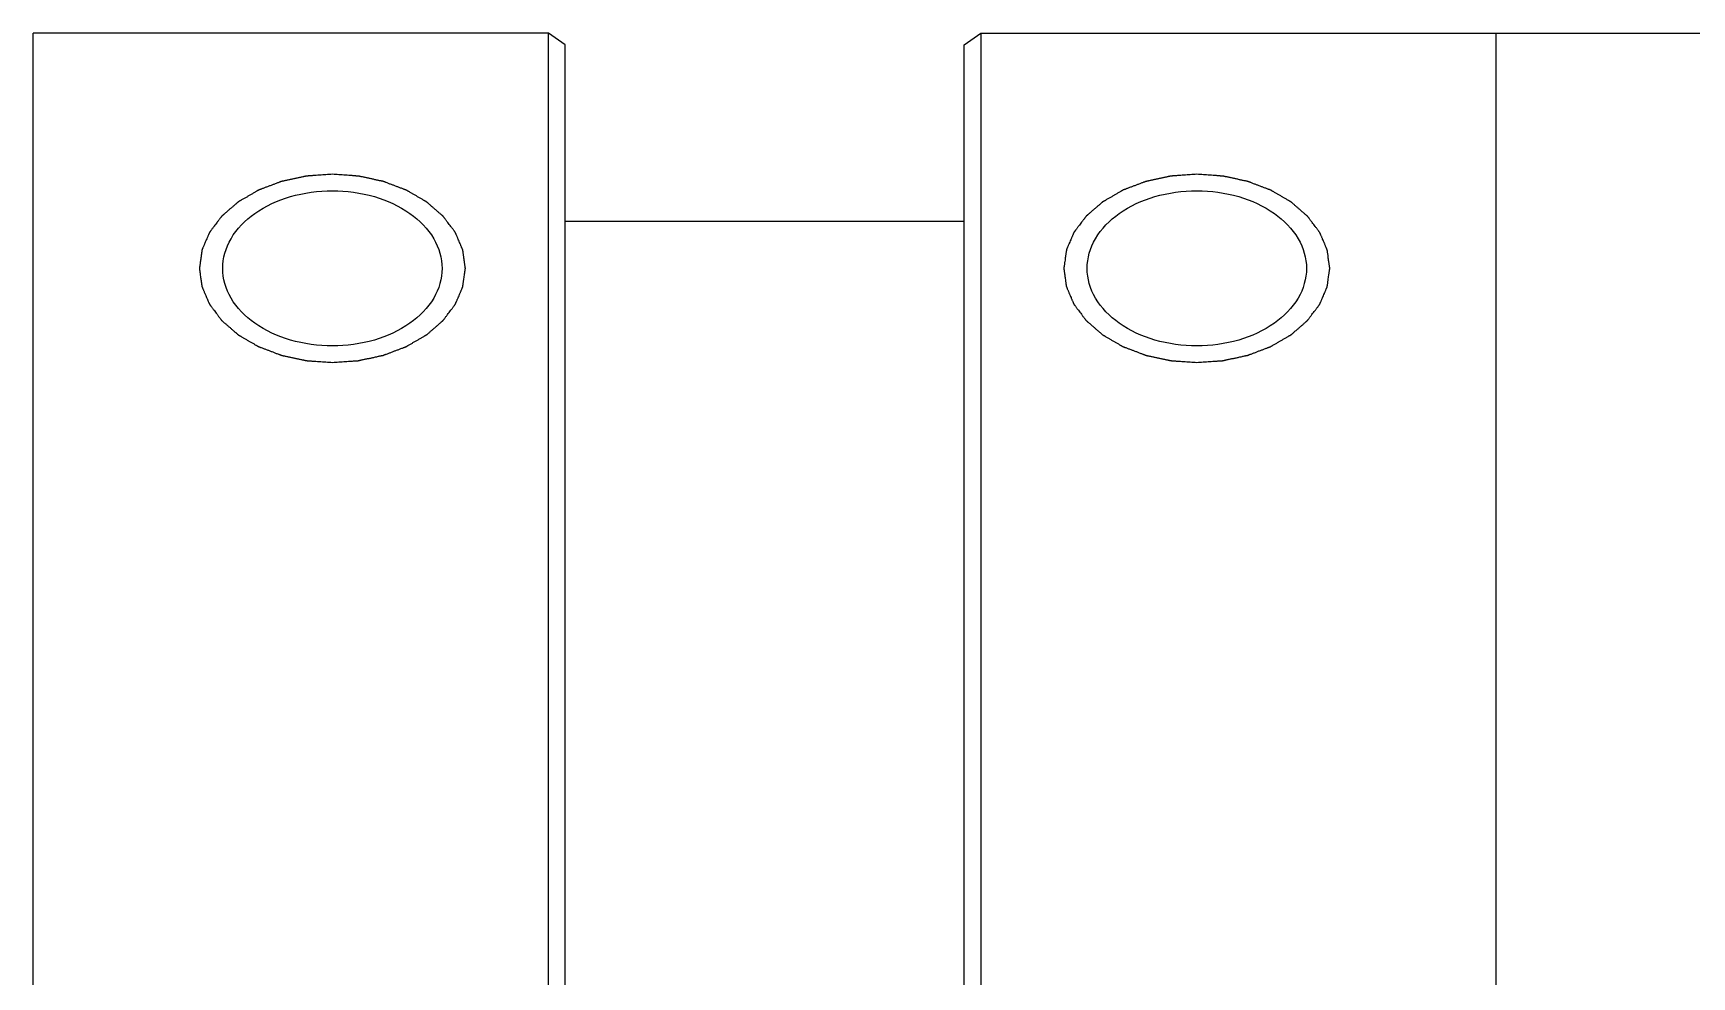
# Model space of a CAD drawing. Header units: millimetres. Extents: x 0 to 594, y 0 to 420.
# Drawn here: x 447.72 to 460.19, y 381.28 to 388.37 of the extents above; entities that cross this region are included whole.
import ezdxf

# ---------------------------------------------------------------- set-up
doc = ezdxf.new("R2010")
doc.units = ezdxf.units.MM
doc.header["$LTSCALE"] = 32.67
doc.layers.get('0').update_dxf_attribs({"linetype": 'CONTINUOUS'})
doc.layers.add('AXIS', color=7, linetype='CONTINUOUS')

msp = doc.modelspace()

# ---------------------------------------------------------------- linework, layer by layer
at = {"color": 7, "linetype": 'CONTINUOUS'}
for p, q in [((447.72, 332.038), (447.72, 388.373)), ((451.595, 388.373), (447.72, 388.373)), ((451.595, 376.087), (451.595, 388.373)), ((451.72, 388.284), (451.595, 388.373)), ((451.72, 374.584), (451.72, 388.284)), ((454.72, 388.284), (454.845, 388.373)), ((454.72, 374.584), (454.72, 388.284)), ((454.845, 388.373), (454.845, 376.087)), ((454.845, 388.373), (464.72, 388.373)), ((458.72, 332.038), (458.72, 388.373)), ((451.72, 386.959), (454.72, 386.959))]:
    msp.add_line(p, q, dxfattribs=at)
at = {"color": 2, "linetype": 'CONTINUOUS'}
for points in [[(449.97, 387.312), (449.954, 387.311), (449.929, 387.309), (449.897, 387.307), (449.873, 387.305), (449.853, 387.304), (449.836, 387.303), (449.824, 387.302), (449.812, 387.301), (449.802, 387.3), (449.794, 387.3), (449.789, 387.3), (449.785, 387.299), (449.782, 387.299), (449.779, 387.299), (449.777, 387.299), (449.776, 387.299), (449.774, 387.298), (449.772, 387.298), (449.77, 387.297), (449.767, 387.297), (449.763, 387.296), (449.758, 387.295), (449.75, 387.293), (449.741, 387.291), (449.729, 387.289), (449.717, 387.286), (449.702, 387.283), (449.682, 387.279), (449.663, 387.275), (449.647, 387.271), (449.636, 387.269), (449.624, 387.266), (449.614, 387.264), (449.606, 387.262), (449.601, 387.261), (449.598, 387.261), (449.595, 387.26), (449.592, 387.259), (449.591, 387.259), (449.59, 387.259), (449.589, 387.259), (449.588, 387.258), (449.587, 387.258), (449.586, 387.258), (449.583, 387.257), (449.581, 387.256), (449.577, 387.254), (449.573, 387.253), (449.565, 387.25), (449.556, 387.247), (449.546, 387.243), (449.535, 387.238), (449.521, 387.233), (449.503, 387.226), (449.485, 387.22), (449.47, 387.214), (449.46, 387.21), (449.449, 387.206), (449.44, 387.203), (449.433, 387.2), (449.428, 387.198), (449.425, 387.197), (449.422, 387.196), (449.42, 387.195), (449.418, 387.195), (449.417, 387.194), (449.416, 387.194), (449.416, 387.194), (449.415, 387.193), (449.414, 387.192), (449.412, 387.191), (449.409, 387.19), (449.406, 387.188), (449.402, 387.186), (449.396, 387.182), (449.388, 387.177), (449.378, 387.172), (449.368, 387.166), (449.356, 387.159), (449.34, 387.149), (449.324, 387.14), (449.311, 387.133), (449.301, 387.127), (449.292, 387.122), (449.284, 387.117), (449.277, 387.113), (449.273, 387.111), (449.27, 387.109), (449.268, 387.108), (449.266, 387.107), (449.264, 387.106), (449.263, 387.105), (449.263, 387.105), (449.262, 387.105), (449.262, 387.104), (449.261, 387.103), (449.259, 387.102), (449.257, 387.1), (449.254, 387.098), (449.251, 387.095), (449.246, 387.091), (449.24, 387.085), (449.232, 387.078), (449.224, 387.072), (449.214, 387.063), (449.201, 387.052), (449.188, 387.041), (449.178, 387.032), (449.17, 387.025), (449.162, 387.018), (449.156, 387.013), (449.151, 387.008), (449.147, 387.006), (449.145, 387.003), (449.143, 387.002), (449.141, 387), (449.14, 386.999), (449.139, 386.999), (449.139, 386.998), (449.139, 386.998), (449.138, 386.997), (449.137, 386.996), (449.136, 386.995), (449.135, 386.993), (449.133, 386.99), (449.13, 386.987), (449.126, 386.982), (449.122, 386.976), (449.116, 386.968), (449.11, 386.96), (449.102, 386.95), (449.093, 386.938), (449.083, 386.925), (449.075, 386.915), (449.07, 386.907), (449.064, 386.9), (449.059, 386.893), (449.055, 386.888), (449.053, 386.885), (449.051, 386.882), (449.05, 386.881), (449.048, 386.879), (449.048, 386.878), (449.047, 386.877), (449.047, 386.877), (449.046, 386.876), (449.046, 386.876), (449.046, 386.874), (449.045, 386.873), (449.044, 386.871), (449.043, 386.868), (449.041, 386.864), (449.039, 386.859), (449.036, 386.852), (449.032, 386.844), (449.029, 386.835), (449.024, 386.824), (449.018, 386.811), (449.012, 386.797), (449.007, 386.786), (449.004, 386.778), (449, 386.769), (448.997, 386.763), (448.995, 386.757), (448.993, 386.754), (448.992, 386.751), (448.991, 386.749), (448.991, 386.747), (448.99, 386.746), (448.99, 386.745), (448.99, 386.745), (448.99, 386.744), (448.989, 386.743), (448.989, 386.742), (448.989, 386.74), (448.989, 386.738), (448.988, 386.735), (448.988, 386.732), (448.987, 386.726), (448.986, 386.719), (448.985, 386.71), (448.983, 386.701), (448.982, 386.689), (448.98, 386.675), (448.978, 386.66), (448.976, 386.649), (448.975, 386.64), (448.974, 386.631), (448.973, 386.624), (448.972, 386.618), (448.971, 386.614), (448.971, 386.612), (448.97, 386.609), (448.97, 386.608), (448.97, 386.606), (448.97, 386.606), (448.97, 386.605), (448.97, 386.604), (448.97, 386.604), (448.97, 386.602), (448.97, 386.601), (448.971, 386.599), (448.971, 386.596), (448.972, 386.592), (448.972, 386.586), (448.973, 386.579), (448.975, 386.571), (448.976, 386.562), (448.977, 386.551), (448.979, 386.536), (448.981, 386.522), (448.983, 386.511), (448.984, 386.502), (448.985, 386.493), (448.986, 386.486), (448.987, 386.481), (448.988, 386.477), (448.988, 386.474), (448.988, 386.472), (448.989, 386.47), (448.989, 386.469), (448.989, 386.468), (448.989, 386.468), (448.989, 386.467), (448.989, 386.466), (448.99, 386.465), (448.991, 386.464), (448.992, 386.461), (448.993, 386.459), (448.994, 386.455), (448.997, 386.45), (449, 386.443), (449.003, 386.435), (449.007, 386.426), (449.011, 386.415), (449.017, 386.402), (449.023, 386.388), (449.028, 386.377), (449.031, 386.369), (449.035, 386.36), (449.038, 386.353), (449.04, 386.348), (449.042, 386.344), (449.043, 386.342), (449.044, 386.34), (449.044, 386.338), (449.045, 386.337), (449.045, 386.336), (449.045, 386.336), (449.046, 386.335), (449.046, 386.334), (449.047, 386.333), (449.048, 386.332), (449.05, 386.33), (449.052, 386.327), (449.054, 386.324), (449.058, 386.319), (449.063, 386.313), (449.068, 386.305), (449.074, 386.297), (449.082, 386.287), (449.091, 386.275), (449.101, 386.262), (449.108, 386.252), (449.114, 386.244), (449.12, 386.237), (449.125, 386.23), (449.128, 386.225), (449.131, 386.222), (449.133, 386.219), (449.134, 386.217), (449.135, 386.216), (449.136, 386.215), (449.137, 386.214), (449.137, 386.214), (449.137, 386.213), (449.138, 386.213), (449.139, 386.212), (449.141, 386.21), (449.143, 386.209), (449.145, 386.206), (449.149, 386.203), (449.154, 386.199), (449.161, 386.193), (449.168, 386.187), (449.176, 386.18), (449.187, 386.171), (449.2, 386.159), (449.213, 386.148), (449.223, 386.139), (449.231, 386.132), (449.239, 386.125), (449.246, 386.12), (449.251, 386.115), (449.254, 386.112), (449.257, 386.11), (449.259, 386.108), (449.26, 386.107), (449.262, 386.106), (449.262, 386.105), (449.263, 386.105), (449.263, 386.105), (449.264, 386.104), (449.266, 386.103), (449.267, 386.102), (449.27, 386.101), (449.273, 386.099), (449.277, 386.097), (449.283, 386.093), (449.291, 386.089), (449.3, 386.083), (449.31, 386.078), (449.322, 386.07), (449.338, 386.061), (449.354, 386.052), (449.366, 386.045), (449.376, 386.039), (449.385, 386.034), (449.393, 386.029), (449.399, 386.026), (449.403, 386.023), (449.407, 386.021), (449.409, 386.02), (449.411, 386.019), (449.412, 386.018), (449.413, 386.018), (449.414, 386.017), (449.414, 386.017), (449.415, 386.017), (449.417, 386.016), (449.419, 386.015), (449.422, 386.014), (449.425, 386.013), (449.43, 386.011), (449.437, 386.009), (449.446, 386.005), (449.457, 386.001), (449.467, 385.997), (449.482, 385.992), (449.5, 385.985), (449.517, 385.978), (449.532, 385.973), (449.543, 385.968), (449.553, 385.964), (449.562, 385.961), (449.569, 385.958), (449.574, 385.957), (449.578, 385.955), (449.58, 385.954), (449.582, 385.953), (449.584, 385.953), (449.585, 385.952), (449.586, 385.952), (449.586, 385.952), (449.587, 385.952), (449.589, 385.951), (449.591, 385.951), (449.594, 385.95), (449.598, 385.949), (449.603, 385.948), (449.611, 385.947), (449.621, 385.945), (449.632, 385.942), (449.644, 385.94), (449.659, 385.936), (449.679, 385.932), (449.698, 385.928), (449.714, 385.924), (449.726, 385.922), (449.737, 385.919), (449.747, 385.917), (449.755, 385.916), (449.76, 385.915), (449.763, 385.914), (449.766, 385.913), (449.769, 385.913), (449.771, 385.912), (449.772, 385.912), (449.774, 385.912), (449.776, 385.912), (449.778, 385.911), (449.781, 385.911), (449.786, 385.911), (449.791, 385.911), (449.799, 385.91), (449.809, 385.909), (449.822, 385.908), (449.834, 385.907), (449.85, 385.906), (449.871, 385.905), (449.896, 385.903), (449.929, 385.901), (449.953, 385.899), (449.97, 385.898)], [(449.97, 385.898), (449.986, 385.899), (450.01, 385.901), (450.043, 385.903), (450.067, 385.905), (450.087, 385.906), (450.103, 385.907), (450.116, 385.908), (450.128, 385.909), (450.138, 385.91), (450.146, 385.91), (450.151, 385.91), (450.155, 385.911), (450.158, 385.911), (450.161, 385.911), (450.163, 385.911), (450.164, 385.911), (450.166, 385.912), (450.168, 385.912), (450.17, 385.913), (450.173, 385.913), (450.177, 385.914), (450.182, 385.915), (450.189, 385.917), (450.199, 385.919), (450.211, 385.921), (450.222, 385.924), (450.238, 385.927), (450.258, 385.931), (450.277, 385.935), (450.293, 385.939), (450.304, 385.941), (450.316, 385.944), (450.326, 385.946), (450.333, 385.947), (450.338, 385.949), (450.342, 385.949), (450.345, 385.95), (450.348, 385.951), (450.349, 385.951), (450.35, 385.951), (450.351, 385.951), (450.352, 385.951), (450.353, 385.952), (450.354, 385.952), (450.356, 385.953), (450.359, 385.954), (450.363, 385.956), (450.367, 385.957), (450.374, 385.96), (450.383, 385.963), (450.394, 385.967), (450.405, 385.971), (450.419, 385.977), (450.437, 385.984), (450.455, 385.99), (450.469, 385.996), (450.48, 386), (450.491, 386.004), (450.5, 386.007), (450.507, 386.01), (450.512, 386.012), (450.515, 386.013), (450.518, 386.014), (450.52, 386.015), (450.522, 386.015), (450.523, 386.016), (450.523, 386.016), (450.524, 386.016), (450.525, 386.017), (450.526, 386.018), (450.528, 386.019), (450.53, 386.02), (450.534, 386.022), (450.538, 386.024), (450.544, 386.028), (450.552, 386.033), (450.562, 386.038), (450.571, 386.044), (450.584, 386.051), (450.6, 386.06), (450.616, 386.07), (450.629, 386.077), (450.639, 386.083), (450.648, 386.088), (450.656, 386.093), (450.663, 386.097), (450.667, 386.099), (450.67, 386.101), (450.672, 386.102), (450.674, 386.103), (450.676, 386.104), (450.676, 386.105), (450.677, 386.105), (450.677, 386.105), (450.678, 386.106), (450.679, 386.107), (450.681, 386.108), (450.683, 386.11), (450.685, 386.112), (450.689, 386.115), (450.694, 386.119), (450.7, 386.125), (450.708, 386.132), (450.716, 386.138), (450.726, 386.147), (450.739, 386.158), (450.752, 386.169), (450.762, 386.178), (450.77, 386.185), (450.778, 386.192), (450.784, 386.197), (450.789, 386.202), (450.792, 386.204), (450.795, 386.207), (450.797, 386.208), (450.799, 386.21), (450.8, 386.211), (450.8, 386.211), (450.801, 386.212), (450.801, 386.212), (450.802, 386.213), (450.803, 386.214), (450.804, 386.215), (450.805, 386.217), (450.807, 386.22), (450.81, 386.223), (450.813, 386.228), (450.818, 386.234), (450.824, 386.242), (450.83, 386.25), (450.837, 386.26), (450.847, 386.272), (450.857, 386.285), (450.864, 386.295), (450.87, 386.303), (450.876, 386.31), (450.881, 386.317), (450.884, 386.322), (450.887, 386.325), (450.889, 386.328), (450.89, 386.329), (450.891, 386.331), (450.892, 386.332), (450.893, 386.333), (450.893, 386.333), (450.893, 386.334), (450.894, 386.334), (450.894, 386.336), (450.895, 386.337), (450.896, 386.339), (450.897, 386.342), (450.898, 386.346), (450.901, 386.351), (450.904, 386.358), (450.907, 386.366), (450.911, 386.374), (450.916, 386.385), (450.922, 386.399), (450.928, 386.413), (450.932, 386.424), (450.936, 386.432), (450.939, 386.44), (450.942, 386.447), (450.945, 386.453), (450.946, 386.456), (450.947, 386.459), (450.948, 386.461), (450.949, 386.463), (450.95, 386.464), (450.95, 386.465), (450.95, 386.465), (450.95, 386.466), (450.95, 386.466), (450.951, 386.468), (450.951, 386.47), (450.951, 386.472), (450.951, 386.475), (450.952, 386.478), (450.953, 386.484), (450.954, 386.491), (450.955, 386.5), (450.956, 386.509), (450.958, 386.521), (450.96, 386.535), (450.962, 386.55), (450.964, 386.561), (450.965, 386.57), (450.966, 386.579), (450.967, 386.586), (450.968, 386.592), (450.969, 386.596), (450.969, 386.598), (450.969, 386.601), (450.97, 386.602), (450.97, 386.604), (450.97, 386.604), (450.97, 386.605), (450.97, 386.606), (450.97, 386.606), (450.97, 386.607), (450.969, 386.609), (450.969, 386.611), (450.969, 386.614), (450.968, 386.618), (450.967, 386.624), (450.966, 386.631), (450.965, 386.639), (450.964, 386.648), (450.962, 386.659), (450.96, 386.674), (450.958, 386.688), (450.957, 386.699), (450.956, 386.708), (450.954, 386.717), (450.953, 386.724), (450.953, 386.729), (450.952, 386.733), (450.952, 386.736), (450.951, 386.738), (450.951, 386.74), (450.951, 386.741), (450.951, 386.742), (450.951, 386.742), (450.951, 386.743), (450.95, 386.744), (450.95, 386.745), (450.949, 386.746), (450.948, 386.749), (450.947, 386.751), (450.946, 386.755), (450.943, 386.76), (450.94, 386.767), (450.937, 386.775), (450.933, 386.784), (450.929, 386.795), (450.923, 386.808), (450.917, 386.822), (450.912, 386.833), (450.909, 386.841), (450.905, 386.85), (450.902, 386.857), (450.9, 386.862), (450.898, 386.865), (450.897, 386.868), (450.896, 386.87), (450.895, 386.872), (450.895, 386.873), (450.895, 386.874), (450.894, 386.874), (450.894, 386.875), (450.894, 386.876), (450.893, 386.877), (450.892, 386.878), (450.89, 386.88), (450.888, 386.883), (450.886, 386.886), (450.882, 386.891), (450.877, 386.897), (450.872, 386.905), (450.866, 386.913), (450.858, 386.923), (450.849, 386.935), (450.839, 386.948), (450.831, 386.958), (450.826, 386.966), (450.82, 386.973), (450.815, 386.98), (450.811, 386.985), (450.809, 386.988), (450.807, 386.991), (450.806, 386.992), (450.804, 386.994), (450.804, 386.995), (450.803, 386.996), (450.803, 386.996), (450.802, 386.997), (450.802, 386.997), (450.801, 386.998), (450.799, 387), (450.797, 387.001), (450.794, 387.004), (450.791, 387.006), (450.786, 387.011), (450.779, 387.017), (450.771, 387.023), (450.763, 387.03), (450.753, 387.039), (450.74, 387.051), (450.727, 387.062), (450.716, 387.071), (450.708, 387.078), (450.701, 387.085), (450.694, 387.09), (450.689, 387.095), (450.686, 387.098), (450.683, 387.1), (450.681, 387.102), (450.679, 387.103), (450.678, 387.104), (450.677, 387.105), (450.677, 387.105), (450.676, 387.105), (450.676, 387.106), (450.674, 387.107), (450.672, 387.108), (450.67, 387.109), (450.667, 387.111), (450.663, 387.113), (450.657, 387.117), (450.649, 387.121), (450.639, 387.127), (450.63, 387.132), (450.617, 387.14), (450.602, 387.149), (450.586, 387.158), (450.573, 387.165), (450.564, 387.171), (450.554, 387.176), (450.547, 387.181), (450.54, 387.184), (450.536, 387.187), (450.533, 387.188), (450.531, 387.19), (450.529, 387.191), (450.528, 387.192), (450.527, 387.192), (450.526, 387.193), (450.525, 387.193), (450.525, 387.193), (450.523, 387.194), (450.521, 387.195), (450.518, 387.196), (450.515, 387.197), (450.51, 387.199), (450.503, 387.201), (450.494, 387.205), (450.483, 387.209), (450.472, 387.213), (450.458, 387.218), (450.44, 387.225), (450.422, 387.232), (450.408, 387.237), (450.397, 387.241), (450.386, 387.246), (450.377, 387.249), (450.37, 387.252), (450.366, 387.253), (450.362, 387.255), (450.36, 387.256), (450.357, 387.257), (450.356, 387.257), (450.355, 387.258), (450.354, 387.258), (450.353, 387.258), (450.352, 387.258), (450.351, 387.259), (450.348, 387.259), (450.345, 387.26), (450.342, 387.261), (450.337, 387.262), (450.329, 387.263), (450.319, 387.265), (450.308, 387.268), (450.296, 387.27), (450.28, 387.274), (450.261, 387.278), (450.241, 387.282), (450.226, 387.286), (450.214, 387.288), (450.203, 387.291), (450.193, 387.293), (450.185, 387.294), (450.18, 387.295), (450.176, 387.296), (450.173, 387.297), (450.171, 387.297), (450.169, 387.298), (450.168, 387.298), (450.166, 387.298), (450.164, 387.298), (450.161, 387.299), (450.158, 387.299), (450.154, 387.299), (450.149, 387.299), (450.141, 387.3), (450.13, 387.301), (450.118, 387.302), (450.106, 387.302), (450.089, 387.304), (450.069, 387.305), (450.044, 387.307), (450.011, 387.309), (449.986, 387.311), (449.97, 387.312)], [(456.47, 387.312), (456.454, 387.311), (456.429, 387.309), (456.397, 387.307), (456.373, 387.305), (456.353, 387.304), (456.336, 387.303), (456.324, 387.302), (456.312, 387.301), (456.302, 387.3), (456.294, 387.3), (456.289, 387.3), (456.285, 387.299), (456.282, 387.299), (456.279, 387.299), (456.277, 387.299), (456.276, 387.299), (456.274, 387.298), (456.272, 387.298), (456.27, 387.297), (456.267, 387.297), (456.263, 387.296), (456.258, 387.295), (456.25, 387.293), (456.241, 387.291), (456.229, 387.289), (456.217, 387.286), (456.202, 387.283), (456.182, 387.279), (456.163, 387.275), (456.147, 387.271), (456.136, 387.269), (456.124, 387.266), (456.114, 387.264), (456.106, 387.262), (456.101, 387.261), (456.098, 387.261), (456.095, 387.26), (456.092, 387.259), (456.091, 387.259), (456.09, 387.259), (456.089, 387.259), (456.088, 387.258), (456.087, 387.258), (456.086, 387.258), (456.083, 387.257), (456.081, 387.256), (456.077, 387.254), (456.073, 387.253), (456.065, 387.25), (456.056, 387.247), (456.046, 387.243), (456.035, 387.238), (456.021, 387.233), (456.003, 387.226), (455.985, 387.22), (455.97, 387.214), (455.96, 387.21), (455.949, 387.206), (455.94, 387.203), (455.933, 387.2), (455.928, 387.198), (455.925, 387.197), (455.922, 387.196), (455.92, 387.195), (455.918, 387.195), (455.917, 387.194), (455.916, 387.194), (455.916, 387.194), (455.915, 387.193), (455.914, 387.192), (455.912, 387.191), (455.909, 387.19), (455.906, 387.188), (455.902, 387.186), (455.896, 387.182), (455.888, 387.177), (455.878, 387.172), (455.868, 387.166), (455.856, 387.159), (455.84, 387.149), (455.824, 387.14), (455.811, 387.133), (455.801, 387.127), (455.792, 387.122), (455.784, 387.117), (455.777, 387.113), (455.773, 387.111), (455.77, 387.109), (455.768, 387.108), (455.766, 387.107), (455.764, 387.106), (455.763, 387.105), (455.763, 387.105), (455.762, 387.105), (455.762, 387.104), (455.761, 387.103), (455.759, 387.102), (455.757, 387.1), (455.754, 387.098), (455.751, 387.095), (455.746, 387.091), (455.74, 387.085), (455.732, 387.078), (455.724, 387.072), (455.714, 387.063), (455.701, 387.052), (455.688, 387.041), (455.678, 387.032), (455.67, 387.025), (455.662, 387.018), (455.656, 387.013), (455.651, 387.008), (455.647, 387.006), (455.645, 387.003), (455.643, 387.002), (455.641, 387), (455.64, 386.999), (455.639, 386.999), (455.639, 386.998), (455.639, 386.998), (455.638, 386.997), (455.637, 386.996), (455.636, 386.995), (455.635, 386.993), (455.633, 386.99), (455.63, 386.987), (455.626, 386.982), (455.622, 386.976), (455.616, 386.968), (455.61, 386.96), (455.602, 386.95), (455.593, 386.938), (455.583, 386.925), (455.575, 386.915), (455.57, 386.907), (455.564, 386.9), (455.559, 386.893), (455.555, 386.888), (455.553, 386.885), (455.551, 386.882), (455.55, 386.881), (455.548, 386.879), (455.548, 386.878), (455.547, 386.877), (455.547, 386.877), (455.546, 386.876), (455.546, 386.876), (455.546, 386.874), (455.545, 386.873), (455.544, 386.871), (455.543, 386.868), (455.541, 386.864), (455.539, 386.859), (455.536, 386.852), (455.532, 386.844), (455.529, 386.835), (455.524, 386.824), (455.518, 386.811), (455.512, 386.797), (455.507, 386.786), (455.504, 386.778), (455.5, 386.769), (455.497, 386.763), (455.495, 386.757), (455.493, 386.754), (455.492, 386.751), (455.491, 386.749), (455.491, 386.747), (455.49, 386.746), (455.49, 386.745), (455.49, 386.745), (455.49, 386.744), (455.489, 386.743), (455.489, 386.742), (455.489, 386.74), (455.489, 386.738), (455.488, 386.735), (455.488, 386.732), (455.487, 386.726), (455.486, 386.719), (455.485, 386.71), (455.483, 386.701), (455.482, 386.689), (455.48, 386.675), (455.478, 386.66), (455.476, 386.649), (455.475, 386.64), (455.474, 386.631), (455.473, 386.624), (455.472, 386.618), (455.471, 386.614), (455.471, 386.612), (455.47, 386.609), (455.47, 386.608), (455.47, 386.606), (455.47, 386.606), (455.47, 386.605), (455.47, 386.604), (455.47, 386.604), (455.47, 386.602), (455.47, 386.601), (455.471, 386.599), (455.471, 386.596), (455.472, 386.592), (455.472, 386.586), (455.473, 386.579), (455.475, 386.571), (455.476, 386.562), (455.477, 386.551), (455.479, 386.536), (455.481, 386.522), (455.483, 386.511), (455.484, 386.502), (455.485, 386.493), (455.486, 386.486), (455.487, 386.481), (455.488, 386.477), (455.488, 386.474), (455.488, 386.472), (455.489, 386.47), (455.489, 386.469), (455.489, 386.468), (455.489, 386.468), (455.489, 386.467), (455.489, 386.466), (455.49, 386.465), (455.491, 386.464), (455.492, 386.461), (455.493, 386.459), (455.494, 386.455), (455.497, 386.45), (455.5, 386.443), (455.503, 386.435), (455.507, 386.426), (455.511, 386.415), (455.517, 386.402), (455.523, 386.388), (455.528, 386.377), (455.531, 386.369), (455.535, 386.36), (455.538, 386.353), (455.54, 386.348), (455.542, 386.344), (455.543, 386.342), (455.544, 386.34), (455.544, 386.338), (455.545, 386.337), (455.545, 386.336), (455.545, 386.336), (455.546, 386.335), (455.546, 386.334), (455.547, 386.333), (455.548, 386.332), (455.55, 386.33), (455.552, 386.327), (455.554, 386.324), (455.558, 386.319), (455.563, 386.313), (455.568, 386.305), (455.574, 386.297), (455.582, 386.287), (455.591, 386.275), (455.601, 386.262), (455.608, 386.252), (455.614, 386.244), (455.62, 386.237), (455.625, 386.23), (455.628, 386.225), (455.631, 386.222), (455.633, 386.219), (455.634, 386.217), (455.635, 386.216), (455.636, 386.215), (455.637, 386.214), (455.637, 386.214), (455.637, 386.213), (455.638, 386.213), (455.639, 386.212), (455.641, 386.21), (455.643, 386.209), (455.645, 386.206), (455.649, 386.203), (455.654, 386.199), (455.661, 386.193), (455.668, 386.187), (455.676, 386.18), (455.687, 386.171), (455.7, 386.159), (455.713, 386.148), (455.723, 386.139), (455.731, 386.132), (455.739, 386.125), (455.746, 386.12), (455.751, 386.115), (455.754, 386.112), (455.757, 386.11), (455.759, 386.108), (455.76, 386.107), (455.762, 386.106), (455.762, 386.105), (455.763, 386.105), (455.763, 386.105), (455.764, 386.104), (455.766, 386.103), (455.767, 386.102), (455.77, 386.101), (455.773, 386.099), (455.777, 386.097), (455.783, 386.093), (455.791, 386.089), (455.8, 386.083), (455.81, 386.078), (455.822, 386.07), (455.838, 386.061), (455.854, 386.052), (455.866, 386.045), (455.876, 386.039), (455.885, 386.034), (455.893, 386.029), (455.899, 386.026), (455.903, 386.023), (455.907, 386.021), (455.909, 386.02), (455.911, 386.019), (455.912, 386.018), (455.913, 386.018), (455.914, 386.017), (455.914, 386.017), (455.915, 386.017), (455.917, 386.016), (455.919, 386.015), (455.922, 386.014), (455.925, 386.013), (455.93, 386.011), (455.937, 386.009), (455.946, 386.005), (455.957, 386.001), (455.967, 385.997), (455.982, 385.992), (456, 385.985), (456.017, 385.978), (456.032, 385.973), (456.043, 385.968), (456.053, 385.964), (456.062, 385.961), (456.069, 385.958), (456.074, 385.957), (456.078, 385.955), (456.08, 385.954), (456.082, 385.953), (456.084, 385.953), (456.085, 385.952), (456.086, 385.952), (456.086, 385.952), (456.087, 385.952), (456.089, 385.951), (456.091, 385.951), (456.094, 385.95), (456.098, 385.949), (456.103, 385.948), (456.111, 385.947), (456.121, 385.945), (456.132, 385.942), (456.144, 385.94), (456.159, 385.936), (456.179, 385.932), (456.198, 385.928), (456.214, 385.924), (456.226, 385.922), (456.237, 385.919), (456.247, 385.917), (456.255, 385.916), (456.26, 385.915), (456.263, 385.914), (456.266, 385.913), (456.269, 385.913), (456.271, 385.912), (456.272, 385.912), (456.274, 385.912), (456.276, 385.912), (456.278, 385.911), (456.281, 385.911), (456.286, 385.911), (456.291, 385.911), (456.299, 385.91), (456.309, 385.909), (456.322, 385.908), (456.334, 385.907), (456.35, 385.906), (456.371, 385.905), (456.396, 385.903), (456.429, 385.901), (456.453, 385.899), (456.47, 385.898)], [(456.47, 385.898), (456.486, 385.899), (456.51, 385.901), (456.543, 385.903), (456.567, 385.905), (456.587, 385.906), (456.603, 385.907), (456.616, 385.908), (456.628, 385.909), (456.638, 385.91), (456.646, 385.91), (456.651, 385.91), (456.655, 385.911), (456.658, 385.911), (456.661, 385.911), (456.663, 385.911), (456.664, 385.911), (456.666, 385.912), (456.668, 385.912), (456.67, 385.913), (456.673, 385.913), (456.677, 385.914), (456.682, 385.915), (456.689, 385.917), (456.699, 385.919), (456.711, 385.921), (456.722, 385.924), (456.738, 385.927), (456.758, 385.931), (456.777, 385.935), (456.793, 385.939), (456.804, 385.941), (456.816, 385.944), (456.826, 385.946), (456.833, 385.947), (456.838, 385.949), (456.842, 385.949), (456.845, 385.95), (456.848, 385.951), (456.849, 385.951), (456.85, 385.951), (456.851, 385.951), (456.852, 385.951), (456.853, 385.952), (456.854, 385.952), (456.856, 385.953), (456.859, 385.954), (456.863, 385.956), (456.867, 385.957), (456.874, 385.96), (456.883, 385.963), (456.894, 385.967), (456.905, 385.971), (456.919, 385.977), (456.937, 385.984), (456.955, 385.99), (456.969, 385.996), (456.98, 386), (456.991, 386.004), (457, 386.007), (457.007, 386.01), (457.012, 386.012), (457.015, 386.013), (457.018, 386.014), (457.02, 386.015), (457.022, 386.015), (457.023, 386.016), (457.023, 386.016), (457.024, 386.016), (457.025, 386.017), (457.026, 386.018), (457.028, 386.019), (457.03, 386.02), (457.034, 386.022), (457.038, 386.024), (457.044, 386.028), (457.052, 386.033), (457.062, 386.038), (457.071, 386.044), (457.084, 386.051), (457.1, 386.06), (457.116, 386.07), (457.129, 386.077), (457.139, 386.083), (457.148, 386.088), (457.156, 386.093), (457.163, 386.097), (457.167, 386.099), (457.17, 386.101), (457.172, 386.102), (457.174, 386.103), (457.176, 386.104), (457.176, 386.105), (457.177, 386.105), (457.177, 386.105), (457.178, 386.106), (457.179, 386.107), (457.181, 386.108), (457.183, 386.11), (457.185, 386.112), (457.189, 386.115), (457.194, 386.119), (457.2, 386.125), (457.208, 386.132), (457.216, 386.138), (457.226, 386.147), (457.239, 386.158), (457.252, 386.169), (457.262, 386.178), (457.27, 386.185), (457.278, 386.192), (457.284, 386.197), (457.289, 386.202), (457.292, 386.204), (457.295, 386.207), (457.297, 386.208), (457.299, 386.21), (457.3, 386.211), (457.3, 386.211), (457.301, 386.212), (457.301, 386.212), (457.302, 386.213), (457.303, 386.214), (457.304, 386.215), (457.305, 386.217), (457.307, 386.22), (457.31, 386.223), (457.313, 386.228), (457.318, 386.234), (457.324, 386.242), (457.33, 386.25), (457.337, 386.26), (457.347, 386.272), (457.357, 386.285), (457.364, 386.295), (457.37, 386.303), (457.376, 386.31), (457.381, 386.317), (457.384, 386.322), (457.387, 386.325), (457.389, 386.328), (457.39, 386.329), (457.391, 386.331), (457.392, 386.332), (457.393, 386.333), (457.393, 386.333), (457.393, 386.334), (457.394, 386.334), (457.394, 386.336), (457.395, 386.337), (457.396, 386.339), (457.397, 386.342), (457.398, 386.346), (457.401, 386.351), (457.404, 386.358), (457.407, 386.366), (457.411, 386.374), (457.416, 386.385), (457.422, 386.399), (457.428, 386.413), (457.432, 386.424), (457.436, 386.432), (457.439, 386.44), (457.442, 386.447), (457.445, 386.453), (457.446, 386.456), (457.447, 386.459), (457.448, 386.461), (457.449, 386.463), (457.45, 386.464), (457.45, 386.465), (457.45, 386.465), (457.45, 386.466), (457.45, 386.466), (457.451, 386.468), (457.451, 386.47), (457.451, 386.472), (457.451, 386.475), (457.452, 386.478), (457.453, 386.484), (457.454, 386.491), (457.455, 386.5), (457.456, 386.509), (457.458, 386.521), (457.46, 386.535), (457.462, 386.55), (457.464, 386.561), (457.465, 386.57), (457.466, 386.579), (457.467, 386.586), (457.468, 386.592), (457.469, 386.596), (457.469, 386.598), (457.469, 386.601), (457.47, 386.602), (457.47, 386.604), (457.47, 386.604), (457.47, 386.605), (457.47, 386.606), (457.47, 386.606), (457.47, 386.607), (457.469, 386.609), (457.469, 386.611), (457.469, 386.614), (457.468, 386.618), (457.467, 386.624), (457.466, 386.631), (457.465, 386.639), (457.464, 386.648), (457.462, 386.659), (457.46, 386.674), (457.458, 386.688), (457.457, 386.699), (457.456, 386.708), (457.454, 386.717), (457.453, 386.724), (457.453, 386.729), (457.452, 386.733), (457.452, 386.736), (457.451, 386.738), (457.451, 386.74), (457.451, 386.741), (457.451, 386.742), (457.451, 386.742), (457.451, 386.743), (457.45, 386.744), (457.45, 386.745), (457.449, 386.746), (457.448, 386.749), (457.447, 386.751), (457.446, 386.755), (457.443, 386.76), (457.44, 386.767), (457.437, 386.775), (457.433, 386.784), (457.429, 386.795), (457.423, 386.808), (457.417, 386.822), (457.412, 386.833), (457.409, 386.841), (457.405, 386.85), (457.402, 386.857), (457.4, 386.862), (457.398, 386.865), (457.397, 386.868), (457.396, 386.87), (457.395, 386.872), (457.395, 386.873), (457.395, 386.874), (457.394, 386.874), (457.394, 386.875), (457.394, 386.876), (457.393, 386.877), (457.392, 386.878), (457.39, 386.88), (457.388, 386.883), (457.386, 386.886), (457.382, 386.891), (457.377, 386.897), (457.372, 386.905), (457.366, 386.913), (457.358, 386.923), (457.349, 386.935), (457.339, 386.948), (457.331, 386.958), (457.326, 386.966), (457.32, 386.973), (457.315, 386.98), (457.311, 386.985), (457.309, 386.988), (457.307, 386.991), (457.306, 386.992), (457.304, 386.994), (457.304, 386.995), (457.303, 386.996), (457.303, 386.996), (457.302, 386.997), (457.302, 386.997), (457.301, 386.998), (457.299, 387), (457.297, 387.001), (457.294, 387.004), (457.291, 387.006), (457.286, 387.011), (457.279, 387.017), (457.271, 387.023), (457.263, 387.03), (457.253, 387.039), (457.24, 387.051), (457.227, 387.062), (457.216, 387.071), (457.208, 387.078), (457.201, 387.085), (457.194, 387.09), (457.189, 387.095), (457.186, 387.098), (457.183, 387.1), (457.181, 387.102), (457.179, 387.103), (457.178, 387.104), (457.177, 387.105), (457.177, 387.105), (457.176, 387.105), (457.176, 387.106), (457.174, 387.107), (457.172, 387.108), (457.17, 387.109), (457.167, 387.111), (457.163, 387.113), (457.157, 387.117), (457.149, 387.121), (457.139, 387.127), (457.13, 387.132), (457.117, 387.14), (457.102, 387.149), (457.086, 387.158), (457.073, 387.165), (457.064, 387.171), (457.054, 387.176), (457.047, 387.181), (457.04, 387.184), (457.036, 387.187), (457.033, 387.188), (457.031, 387.19), (457.029, 387.191), (457.028, 387.192), (457.027, 387.192), (457.026, 387.193), (457.025, 387.193), (457.025, 387.193), (457.023, 387.194), (457.021, 387.195), (457.018, 387.196), (457.015, 387.197), (457.01, 387.199), (457.003, 387.201), (456.994, 387.205), (456.983, 387.209), (456.972, 387.213), (456.958, 387.218), (456.94, 387.225), (456.922, 387.232), (456.908, 387.237), (456.897, 387.241), (456.886, 387.246), (456.877, 387.249), (456.87, 387.252), (456.866, 387.253), (456.862, 387.255), (456.86, 387.256), (456.857, 387.257), (456.856, 387.257), (456.855, 387.258), (456.854, 387.258), (456.853, 387.258), (456.852, 387.258), (456.851, 387.259), (456.848, 387.259), (456.845, 387.26), (456.842, 387.261), (456.837, 387.262), (456.829, 387.263), (456.819, 387.265), (456.808, 387.268), (456.796, 387.27), (456.78, 387.274), (456.761, 387.278), (456.741, 387.282), (456.726, 387.286), (456.714, 387.288), (456.703, 387.291), (456.693, 387.293), (456.685, 387.294), (456.68, 387.295), (456.676, 387.296), (456.673, 387.297), (456.671, 387.297), (456.669, 387.298), (456.668, 387.298), (456.666, 387.298), (456.664, 387.298), (456.661, 387.299), (456.658, 387.299), (456.654, 387.299), (456.649, 387.299), (456.641, 387.3), (456.63, 387.301), (456.618, 387.302), (456.606, 387.302), (456.589, 387.304), (456.569, 387.305), (456.544, 387.307), (456.511, 387.309), (456.486, 387.311), (456.47, 387.312)]]:
    msp.add_open_spline(points, degree=3, knots=[0, 0, 0, 0, 0.015625, 0.023438, 0.03125, 0.039062, 0.042969, 0.046875, 0.050781, 0.054688, 0.056641, 0.058594, 0.05957, 0.060547, 0.061523, 0.062012, 0.0625, 0.062988, 0.063477, 0.064453, 0.06543, 0.066406, 0.068359, 0.070312, 0.074219, 0.078125, 0.082031, 0.085938, 0.09375, 0.101562, 0.105469, 0.109375, 0.113281, 0.117188, 0.119141, 0.121094, 0.12207, 0.123047, 0.124023, 0.124512, 0.124756, 0.125, 0.125244, 0.125488, 0.125977, 0.126953, 0.12793, 0.128906, 0.130859, 0.132812, 0.136719, 0.140625, 0.144531, 0.148438, 0.15625, 0.164062, 0.167969, 0.171875, 0.175781, 0.179688, 0.181641, 0.183594, 0.18457, 0.185547, 0.186523, 0.187012, 0.187256, 0.1875, 0.187744, 0.187988, 0.188477, 0.189453, 0.19043, 0.191406, 0.193359, 0.195312, 0.199219, 0.203125, 0.207031, 0.210938, 0.21875, 0.226562, 0.230469, 0.234375, 0.238281, 0.242188, 0.244141, 0.246094, 0.24707, 0.248047, 0.249023, 0.249512, 0.249756, 0.25, 0.250244, 0.250488, 0.250977, 0.251953, 0.25293, 0.253906, 0.255859, 0.257812, 0.261719, 0.265625, 0.269531, 0.273438, 0.28125, 0.289062, 0.292969, 0.296875, 0.300781, 0.304688, 0.306641, 0.308594, 0.30957, 0.310547, 0.311523, 0.312012, 0.312256, 0.3125, 0.312744, 0.312988, 0.313477, 0.314453, 0.31543, 0.316406, 0.318359, 0.320312, 0.324219, 0.328125, 0.332031, 0.335938, 0.34375, 0.351562, 0.355469, 0.359375, 0.363281, 0.367188, 0.369141, 0.371094, 0.37207, 0.373047, 0.374023, 0.374512, 0.374756, 0.375, 0.375244, 0.375488, 0.375977, 0.376953, 0.37793, 0.378906, 0.380859, 0.382812, 0.386719, 0.390625, 0.394531, 0.398438, 0.40625, 0.414062, 0.417969, 0.421875, 0.425781, 0.429688, 0.431641, 0.433594, 0.43457, 0.435547, 0.436523, 0.437012, 0.437256, 0.4375, 0.437744, 0.437988, 0.438477, 0.439453, 0.44043, 0.441406, 0.443359, 0.445312, 0.449219, 0.453125, 0.457031, 0.460938, 0.46875, 0.476562, 0.480469, 0.484375, 0.488281, 0.492188, 0.494141, 0.496094, 0.49707, 0.498047, 0.499023, 0.499512, 0.499756, 0.5, 0.500244, 0.500488, 0.500977, 0.501953, 0.50293, 0.503906, 0.505859, 0.507812, 0.511719, 0.515625, 0.519531, 0.523438, 0.53125, 0.539062, 0.542969, 0.546875, 0.550781, 0.554688, 0.556641, 0.558594, 0.55957, 0.560547, 0.561523, 0.562012, 0.562256, 0.5625, 0.562744, 0.562988, 0.563477, 0.564453, 0.56543, 0.566406, 0.568359, 0.570312, 0.574219, 0.578125, 0.582031, 0.585938, 0.59375, 0.601562, 0.605469, 0.609375, 0.613281, 0.617188, 0.619141, 0.621094, 0.62207, 0.623047, 0.624023, 0.624512, 0.624756, 0.625, 0.625244, 0.625488, 0.625977, 0.626953, 0.62793, 0.628906, 0.630859, 0.632812, 0.636719, 0.640625, 0.644531, 0.648438, 0.65625, 0.664062, 0.667969, 0.671875, 0.675781, 0.679688, 0.681641, 0.683594, 0.68457, 0.685547, 0.686523, 0.687012, 0.687256, 0.6875, 0.687744, 0.687988, 0.688477, 0.689453, 0.69043, 0.691406, 0.693359, 0.695312, 0.699219, 0.703125, 0.707031, 0.710938, 0.71875, 0.726562, 0.730469, 0.734375, 0.738281, 0.742188, 0.744141, 0.746094, 0.74707, 0.748047, 0.749023, 0.749512, 0.749756, 0.75, 0.750244, 0.750488, 0.750977, 0.751953, 0.75293, 0.753906, 0.755859, 0.757812, 0.761719, 0.765625, 0.769531, 0.773438, 0.78125, 0.789062, 0.792969, 0.796875, 0.800781, 0.804688, 0.806641, 0.808594, 0.80957, 0.810547, 0.811523, 0.812012, 0.812256, 0.8125, 0.812744, 0.812988, 0.813477, 0.814453, 0.81543, 0.816406, 0.818359, 0.820312, 0.824219, 0.828125, 0.832031, 0.835938, 0.84375, 0.851562, 0.855469, 0.859375, 0.863281, 0.867188, 0.869141, 0.871094, 0.87207, 0.873047, 0.874023, 0.874512, 0.874756, 0.875, 0.875244, 0.875488, 0.875977, 0.876953, 0.87793, 0.878906, 0.880859, 0.882812, 0.886719, 0.890625, 0.894531, 0.898438, 0.90625, 0.914062, 0.917969, 0.921875, 0.925781, 0.929688, 0.931641, 0.933594, 0.93457, 0.935547, 0.936523, 0.937012, 0.9375, 0.937988, 0.938477, 0.939453, 0.94043, 0.941406, 0.943359, 0.945312, 0.949219, 0.953125, 0.957031, 0.960938, 0.96875, 0.976562, 0.984375, 1, 1, 1, 1], dxfattribs=at)
at = {"layer": 'AXIS', "color": 7, "linetype": 'CONTINUOUS'}
for points, knots in [([(449.145, 386.605), (449.145, 386.682), (449.195, 386.848), (449.387, 387.038), (449.657, 387.161), (449.864, 387.188), (449.97, 387.188)], [0, 0, 0, 0, 0.209467, 0.444667, 0.711993, 1, 1, 1, 1]), ([(449.97, 387.188), (450.076, 387.188), (450.282, 387.161), (450.552, 387.038), (450.745, 386.848), (450.795, 386.682), (450.795, 386.605)], [0, 0, 0, 0, 0.288007, 0.555333, 0.790533, 1, 1, 1, 1]), ([(455.645, 386.605), (455.645, 386.682), (455.695, 386.848), (455.887, 387.038), (456.157, 387.161), (456.364, 387.188), (456.47, 387.188)], [0, 0, 0, 0, 0.209467, 0.444667, 0.711993, 1, 1, 1, 1]), ([(456.47, 387.188), (456.576, 387.188), (456.782, 387.161), (457.052, 387.038), (457.245, 386.848), (457.295, 386.682), (457.295, 386.605)], [0, 0, 0, 0, 0.288007, 0.555333, 0.790533, 1, 1, 1, 1]), ([(449.97, 386.022), (449.864, 386.022), (449.657, 386.049), (449.387, 386.172), (449.195, 386.362), (449.145, 386.528), (449.145, 386.605)], [0, 0, 0, 0, 0.288007, 0.555333, 0.790533, 1, 1, 1, 1]), ([(450.795, 386.605), (450.795, 386.528), (450.745, 386.362), (450.552, 386.172), (450.282, 386.049), (450.076, 386.022), (449.97, 386.022)], [0, 0, 0, 0, 0.209467, 0.444667, 0.711993, 1, 1, 1, 1]), ([(456.47, 386.022), (456.364, 386.022), (456.157, 386.049), (455.887, 386.172), (455.695, 386.362), (455.645, 386.528), (455.645, 386.605)], [0, 0, 0, 0, 0.288007, 0.555333, 0.790533, 1, 1, 1, 1]), ([(457.295, 386.605), (457.295, 386.528), (457.245, 386.362), (457.052, 386.172), (456.782, 386.049), (456.576, 386.022), (456.47, 386.022)], [0, 0, 0, 0, 0.209467, 0.444667, 0.711993, 1, 1, 1, 1])]:
    msp.add_open_spline(points, degree=3, knots=knots, dxfattribs=at)

doc.saveas('drawing.dxf')
